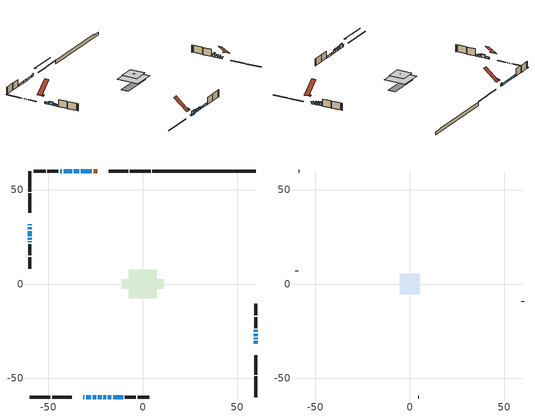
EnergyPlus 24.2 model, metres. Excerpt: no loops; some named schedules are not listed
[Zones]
conditioned space
 floor outside (Floor1 construction): -0.55,-0.55 -0.55,0.55 0.55,0.55 0.55,-0.55 z0.74
 floor adiabatic (AdiabaticFloorConstruction): -7.53,-7.53 -7.53,7.53 7.53,7.53 7.53,-7.53 z3.18
 floor foundation (Slab1 construction): -11.19,-2.52 -11.19,2.52 11.19,2.52 11.19,-2.52 z-1.7
 wall outside (RimJoist1 construction): 4.17,59.94 -6.78,59.94 / -59.94,-59.94 -48.98,-59.94 / -59.94,59.94 -59.94,48.98 / 59.94,-59.94 59.94,-48.98 z0.74:1.04
 wall outside (RimJoist2 construction): -7.71,59.94 -17.99,59.94 / -48.05,-59.94 -37.77,-59.94 / -59.94,48.05 -59.94,37.77 / 59.94,-48.05 59.94,-37.77 z0.74:1.04
 wall outside (AdiabaticWallConstruction 1): -24.17,59.94 -26.02,59.94 z0.74:2.77
 wall outside (AdiabaticWallConstruction): -31.59,-59.94 -30.98,-59.94 z0.74:1.2; -30.05,-59.94 -27.51,-59.94 z0.74:3.18; -26.58,-59.94 -24.75,-59.94 z0.74:2.57; -59.94,31.59 -59.94,31.13 / -59.94,30.2 -59.94,28.93 / 59.94,-31.59 59.94,-30.11 / -26.94,59.94 -32.86,59.94 / -18.46,-59.94 -16.68,-59.94 / -59.94,22.64 -59.94,22.03 / -33.79,59.94 -36.53,59.94 / -37.46,59.94 -42.02,59.94 / -42.94,59.94 -43.77,59.94 / -15.75,-59.94 -10.47,-59.94 z0.74:1.96; -59.94,28 -59.94,25.41 z0.74:2.72; -23.82,-59.94 -21.79,-59.94 / -20.86,-59.94 -19.39,-59.94 z0.74:2.52; -59.94,24.48 -59.94,23.57 z0.74:2.11; 59.94,-29.19 59.94,-28.58 z0.74:1.91; 59.94,-27.65 59.94,-26.33 z0.74:2.06; 59.94,-25.4 59.94,-24.38 z0.74:2.8
 wall outside (Wall1 construction): -44.7,59.94 -50.56,59.94 / -9.54,-59.94 -3.68,-59.94 / -59.94,21.1 -59.94,15.24 / 59.94,-23.46 59.94,-17.59 z0.74:5.62
 wall outside (Wall2 construction): -51.49,59.94 -57.73,59.94 / -2.75,-59.94 3.49,-59.94 / -59.94,14.31 -59.94,8.07 / 59.94,-16.67 59.94,-10.43 z0.74:5.62
 wall foundation (FoundationWall1 construction): 5.1,59.94,-1.7 5.1,59.94,0.74 54.45,59.94,0.74 54.45,59.94,0.21 59.94,59.94,0.21 59.94,59.94,-1.7
 window (WindowConstruction 17): -31.59,-59.94 -30.98,-59.94 z0.74:1.2
 window (WindowConstruction 7): -30.05,-59.94 -27.51,-59.94 z0.74:3.18
 window (WindowConstruction 8): -26.58,-59.94 -24.75,-59.94 z0.74:2.57
 window (WindowConstruction 9): -59.94,31.59 -59.94,31.13 z0.74:1.96
 window (WindowConstruction 10): -59.94,30.2 -59.94,28.93 z0.74:1.96
 window (WindowConstruction 11): -59.94,28 -59.94,25.41 z0.74:2.72
 window (WindowConstruction 12): 59.94,-31.59 59.94,-30.12 z0.74:1.96
 window (WindowConstruction 13): -26.94,59.94 -32.86,59.94 z0.74:1.96
 window (WindowConstruction 14): -23.82,-59.94 -21.79,-59.94 z0.74:2.52
 window (WindowConstruction 15): -20.86,-59.94 -19.39,-59.94 z0.74:2.52
 window (WindowConstruction 16): -59.94,24.48 -59.94,23.57 z0.74:2.11
 window (WindowConstruction 18): -18.46,-59.94 -16.68,-59.94 z0.74:1.96
 window (WindowConstruction 19): -59.94,22.64 -59.94,22.03 z0.74:1.96
 window (WindowConstruction): 59.94,-29.19 59.94,-28.58 z0.74:1.91
 window (WindowConstruction 1): 59.94,-27.65 59.94,-26.33 z0.74:2.06
 window (WindowConstruction 2): 59.94,-25.4 59.94,-24.38 z0.74:2.8
 window (WindowConstruction 3): -33.79,59.94 -36.53,59.94 z0.74:1.96
 window (WindowConstruction 4): -37.46,59.94 -42.02,59.94 z0.74:1.96
 window (WindowConstruction 5): -42.94,59.94 -43.77,59.94 z0.74:1.96
 window (WindowConstruction 6): -15.75,-59.94 -10.47,-59.94 z0.74:1.96
 door (Door): -24.18,59.94 -26.02,59.94 z0.74:2.77
 ceiling adiabatic (AdiabaticFloorConstruction): 7.53,-7.53 7.53,7.53 -7.53,7.53 -7.53,-7.53 z3.18
 roof outside (Roof3 construction): -0.4,0.4 -0.4,-0.4 0.4,-0.4 0.4,0.4 z5.62
attic - vented
 floor to conditioned space (Floor2 construction Reversed): -5.34,-5.34 -5.34,5.34 5.34,5.34 5.34,-5.34 z5.62
 floor to conditioned space (Floor3 construction Reversed): -0.68,-0.68 -0.68,0.68 0.68,0.68 0.68,-0.68 z5.62
 wall outside (Wall3 construction): -58.66,59.94 -59.01,59.94 / 4.42,-59.94 4.77,-59.94 / -59.94,7.14 -59.94,6.79 / 59.94,-9.5 59.94,-9.15 z0.74:5.62
 roof outside (Roof1 construction): -21.97,59.94,5.62 -21.97,50.58,13.42 -18.92,50.58,13.42 -18.92,59.94,5.62; -33.8,-59.94,5.62 -33.8,-50.58,13.42 -36.84,-50.58,13.42 -36.84,-59.94,5.62; -59.94,33.8,5.62 -50.58,33.8,13.42 -50.58,36.84,13.42 -59.94,36.84,5.62; 59.94,-33.8,5.62 50.58,-33.8,13.42 50.58,-36.84,13.42 59.94,-36.84,5.62
 roof outside (Roof2 construction): -23.25,59.94,5.62 -23.25,58.61,6.06 -22.9,58.61,6.06 -22.9,59.94,5.62; -32.52,-59.94,5.62 -32.52,-58.61,6.06 -32.87,-58.61,6.06 -32.87,-59.94,5.62; -59.94,32.52,5.62 -58.61,32.52,6.06 -58.61,32.87,6.06 -59.94,32.87,5.62; 59.94,-32.52,5.62 58.61,-32.52,6.06 58.61,-32.87,6.06 59.94,-32.87,5.62
shading: -30.32,-59.94 -32.25,-59.94 -32.25,-62.02 -30.32,-62.02 z1.86; -27.21,-59.94 -30.35,-59.94 -30.35,-60.24 -27.21,-60.24 z3.48; -24.45,-59.94 -26.88,-59.94 -26.88,-60.24 -24.45,-60.24 z2.87; -59.94,25.26 -59.94,28.15 -60.47,28.15 -60.47,25.26 z2.87; 59.94,-29.97 59.94,-31.74 60.47,-31.74 60.47,-29.97 z2.11; -21.64,-59.94 -23.97,-59.94 -23.97,-60.47 -21.64,-60.47 z2.67; -19.24,-59.94 -21.01,-59.94 -21.01,-60.47 -19.24,-60.47 z2.67; -59.94,23.42 -59.94,24.63 -60.47,24.63 -60.47,23.42 z2.26; 59.94,-27.74 59.94,-30.03 60.24,-30.03 60.24,-27.74 z2.75; 59.94,-25.49 59.94,-28.49 60.24,-28.49 60.24,-25.49 z2.9; 59.94,-23.54 59.94,-26.24 60.24,-26.24 60.24,-23.54 z3.64
[Building]
Building 1: Terrain=Suburbs
[Site:Location]
Vancouver Intl AP_BC: Latitude {deg}=49.19; Longitude {deg}=-123.18; Time Zone {hr}=-8; Elevation {m}=4; Keep Site Location Information=Yes
[Site:GroundTemperature:Shallow]
8.06451, 6.96315, 6.87495, 7.3976, 9.49575, 11.5841, 13.3946, 14.5416, 14.639, 13.7062, 11.9418, 9.91751
[Site:WaterMainsTemperature]
Calculation Method=Schedule; Temperature Schedule=mains temperature schedule
[Material] Roughness=Rough; Thermal Absorptance=0.9
Name | Thickness {m} | Conductivity {W/m-K} | Density {kg/m3} | Specific Heat {J/kg-K} | Solar Absorptance | Visible Absorptance
asphalt or fiberglass shingles | 0.00635 | 0.162714 | 1121.4 | 1465.45 | 0.4 | 0.4
ceiling loosefill ins | 0.254 | 0.0480833 | 16.02 | 1046.75 | 0.7 | 0.7
ceiling stud and cavity | 0.1397 | 0.106208 | 65.682 | 1177.47 | 0.7 | 0.7
ceiling stud and cavity 1 | 0.1397 | 0.734582 | 65.682 | 1177.47 | 0.7 | 0.7
concrete 4.0 in. | 0.1016 | 1.803125 | 2242.8 | 837.4 | 0.7 | 0.7
concrete 8.0 in. | 0.2032 | 1.803125 | 2242.8 | 837.4 | 0.7 | 0.7
door material | 0.04445 | 0.0451087 | 512.64 | 1214.23 | 0.7 | 0.7
exterior vertical ins | 0.0460229 | 0.029427 | 32.04 | 1214.23 | 0.7 | 0.7
floor covering | 0.0127 | 0.0433444 | 54.468 | 1339.84 | 0.6 | 0.6
floor rigid ins; roof rigid ins; wall rigid ins | 0.051816 | 0.029427 | 32.04 | 1214.23 | 0.7 | 0.7
floor rigid ins 1; wall rigid ins 1 | 0.512978 | 0.029427 | 32.04 | 1214.23 | 0.7 | 0.7
floor stud and cavity | 0.1397 | 0.0892238 | 92.3553 | 1139.71 | 0.7 | 0.7
floor stud and cavity 1 | 0.1397 | 1.75129 | 37.0049 | 1207.88 | 0.7 | 0.7
furniture material conditioned space 1 | 0.1524 | 0.115458 | 640.8 | 1214.23 | 0.6 | 0.6
gypsum board | 0.0127 | 0.160291 | 801 | 837.4 | 0.6 | 0.6
gypsum board 1 | 0.0127 | 0.160291 | 801 | 837.4 | 0.7 | 0.7
osb sheathing 0.5 in. | 0.0127 | 0.115458 | 512.64 | 1214.23 | 0.7 | 0.7
osb sheathing 0.75 in. | 0.01905 | 0.115458 | 512.64 | 1214.23 | 0.7 | 0.7
osb sheathing 2.0 in. | 0.0508 | 0.115458 | 512.64 | 1214.23 | 0.7 | 0.7
rim joist stud and cavity | 0.0508 | 0.0451784 | 125.044 | 1163.47 | 0.6 | 0.6
rim joist stud and cavity 1 | 0.0508 | 0.0290657 | 125.044 | 1163.47 | 0.6 | 0.6
roof stud and cavity | 0.2032 | 0.412235 | 78.34581 | 1123.46 | 0.7 | 0.7
wall stud and cavity | 0.1397 | 0.208241 | 139.0536 | 1170.24 | 0.7 | 0.7
wall stud and cavity 1 | 0.1397 | 0.212707 | 139.0536 | 1170.24 | 0.7 | 0.7
wall stud and cavity 2 | 0.0889 | 6.9971 | 50.32683 | 1063.81 | 0.6 | 0.6
wall stud and cavity 3 | 0.0889 | 0.380278 | 52.3479 | 1209.89 | 0.7 | 0.7
wall stud and cavity 4 | 0.0889 | 0.391764 | 83.0341 | 1211.67 | 0.7 | 0.7
wood siding | 0.0254 | 0.102417 | 544.68 | 1172.36 | 0.4 | 0.4
wood siding 1 | 0.00254 | 0.102417 | 544.68 | 1172.36 | 0.4 | 0.4
wood siding 2; wood siding 3; wood siding 4 | 0.0254 | 0.102417 | 544.68 | 1172.36 | 0.7 | 0.7
[WindowMaterial:SimpleGlazingSystem]
Name | U-Factor {W/m2-K} | Solar Heat Gain Coefficient
WindowMaterial | 3.308 | 0.62
WindowMaterial 1 | 3.30005 | 0.67
WindowMaterial 10 | 3.30346 | 0.66
WindowMaterial 11 | 3.30232 | 0.55
WindowMaterial 12 | 3.298918 | 0.68
WindowMaterial 2 | 3.30119 | 0.68
WindowMaterial 3 | 3.296079 | 0.7
WindowMaterial 4 | 3.29381 | 0.71
WindowMaterial 5 | 3.30573 | 0.6
WindowMaterial 6 | 3.29267 | 0.71
WindowMaterial 7 | 3.30687 | 0.61
WindowMaterial 8 | 3.304596 | 0.66
WindowMaterial 9 | 3.29835 | 0.69
[Construction]
AdiabaticFloorConstruction: floor stud and cavity 1, floor rigid ins 1, osb sheathing 0.75 in., floor covering
AdiabaticWallConstruction: wood siding 3, wall rigid ins 1, wall stud and cavity 3, gypsum board
AdiabaticWallConstruction 1: wood siding 4, wall rigid ins 1, wall stud and cavity 3, gypsum board
Door: door material
Floor1 construction: floor stud and cavity, floor rigid ins, osb sheathing 0.75 in., floor covering
Floor2 construction Reversed: gypsum board, ceiling stud and cavity, ceiling loosefill ins
Floor3 construction Reversed: gypsum board, ceiling stud and cavity 1, ceiling loosefill ins
FoundationWall1 construction: concrete 8.0 in., gypsum board 1
furniture construction conditioned space 1: furniture material conditioned space 1
PartitionWallConstruction: gypsum board, wall stud and cavity 4, gypsum board
RimJoist1 construction: wood siding 2, osb sheathing 2.0 in., rim joist stud and cavity
RimJoist2 construction: wood siding 2, osb sheathing 2.0 in., rim joist stud and cavity 1
Roof1 construction; Roof2 construction: asphalt or fiberglass shingles
Roof3 construction: asphalt or fiberglass shingles, roof rigid ins, osb sheathing 0.75 in., roof stud and cavity, gypsum board
Slab1 construction: concrete 4.0 in.
Wall1 construction: wood siding, wall rigid ins, osb sheathing 0.5 in., wall stud and cavity, gypsum board
Wall2 construction: wood siding, wall rigid ins, osb sheathing 0.5 in., wall stud and cavity 1, gypsum board
Wall3 construction: wood siding 1, wall stud and cavity 2
WindowConstruction; WindowConstruction 19: WindowMaterial
WindowConstruction 1; WindowConstruction 12: WindowMaterial 1
WindowConstruction 10: WindowMaterial 8
WindowConstruction 11; WindowConstruction 4: WindowMaterial 4
WindowConstruction 13; WindowConstruction 15: WindowMaterial 9
WindowConstruction 14; WindowConstruction 3; WindowConstruction 8: WindowMaterial 3
WindowConstruction 16: WindowMaterial 10
WindowConstruction 17: WindowMaterial 11
WindowConstruction 18: WindowMaterial 12
WindowConstruction 2: WindowMaterial 2
WindowConstruction 5: WindowMaterial 5
WindowConstruction 6; WindowConstruction 7: WindowMaterial 6
WindowConstruction 9: WindowMaterial 7
[Zone] Multiplier=1; Part of Total Floor Area=Yes
Name | Volume {m3}
attic - vented | 104.838
conditioned space | 923.6
[Space]
Name | Zone | Volume {m3}
attic - vented 1 | attic - vented | 104.838
conditioned space 1 | conditioned space | 923.6
[ZoneInfiltration:EffectiveLeakageArea]
infil attic - vented 1: Zone or Space=attic - vented 1; Schedule=Always On Discrete; Effective Air Leakage Area {cm2}=4797.52; Stack Coefficient=0.000881612; Wind Coefficient=2.00613e-05
[ZoneMixing]
whole house fan mix: Zone or Space=attic - vented; Schedule=Always On Continuous; Design Flow Rate Calculation Method=Flow/Zone; Design Flow Rate {m3/s}=0; Source Zone or Space=conditioned space
[SurfaceProperty:ExposedFoundationPerimeter]
Slab1: Exposed Perimeter Calculation Method=TotalExposedPerimeter; Total Exposed Perimeter {m}=54.834
[InternalMass] Zone or ZoneList=conditioned space; Space or SpaceList=conditioned space 1
Name | Construction | Surface Area {m2}
furniture mass conditioned space 1 | furniture construction conditioned space 1 | 136.436
partition wall mass | PartitionWallConstruction | 341.09
[Lights]
interior lighting: Zone or ZoneList or Space or SpaceList=conditioned space 1; Schedule=interior lighting schedule; Design Level Calculation Method=LightingLevel; Lighting Level {W}=343.2; Return Air Fraction=0; Fraction Radiant=0.6; Fraction Visible=0.2; Fraction Replaceable=1
[People]
occupants: Zone or ZoneList or Space or SpaceList=conditioned space 1; Number of People Schedule=occupants schedule; Number of People Calculation Method=People; Number of People=3; Fraction Radiant=0.314171; Sensible Heat Fraction=0.56303; Activity Level Schedule=occupants activity schedule; Carbon Dioxide Generation Rate {m3/s-W}=0; Enable ASHRAE 55 Comfort Warnings=No; Mean Radiant Temperature Calculation Type=EnclosureAveraged
[ElectricEquipment] Zone or ZoneList or Space or SpaceList=conditioned space 1; Design Level Calculation Method=EquipmentLevel
Name | Schedule | Design Level {W} | Fraction Latent | Fraction Radiant | Fraction Lost
clothes dryer | clothes dryer schedule | 140.772 | 0.015 | 0.081 | 0.85
clothes washer | clothes washer schedule | 32.1985 | 0.03 | 0.162 | 0.7
cooking range | cooking range schedule | 215.147 | 0.08 | 0.432 | 0.2
dishwasher | dishwasher schedule | 66.8632 | 0.3 | 0.18 | 0.4
fridge | fridge schedule | 72.9452 | 0 | 0.6 | 0
mech vent bath fan 0 | mech vent bath fan 0 schedule | 50.2 | 0 | 0 | 1
mech vent bath fan 1 | mech vent bath fan 1 schedule | 50.2 | 0 | 0 | 1
mech vent house fan | mech vent house fan schedule | 0 | 0 | 0 | 1
mech vent house fan cfis | mech vent house fan cfis schedule | 0 | 0 | 0 | 0
misc plug loads | misc plug loads schedule | 494.7 | 0.045 | 0.513 | 0.1
whole house fan | Always On Discrete | 0 | 0 | 0 | 1
[OtherEquipment] Zone or ZoneList or Space or SpaceList=conditioned space 1; Design Level Calculation Method=EquipmentLevel
Name | Fuel Type | Schedule | Design Level {W} | Fraction Latent | Fraction Radiant | Fraction Lost
clothes dryer 1 | Electricity | clothes dryer schedule | 0 | 0.015 | 0.081 | 0.85
cooking range 1 | Electricity | cooking range schedule | 0 | 0.08 | 0.432 | 0.2
general water use latent | None | general water use schedule | 62.594 | 1 | 0 | 0
general water use sensible | None | general water use schedule | -61.6891 | 0 | 0.6 | 0
mech vent house fan latent load | None | Always On Discrete | 0 | 1 | 0 | 0
mech vent house fan sensible load | None | Always On Discrete | 0 | 0 | 0 | 0
water heater energy adjustment1 | NaturalGas | Always On Discrete | 0.01 | 0 | 0 | 1
[ZoneInfiltration:DesignFlowRate] Zone or ZoneList or Space or SpaceList=conditioned space 1; Schedule=Always On Discrete; Design Flow Rate Calculation Method=Flow/Zone; Design Flow Rate {m3/s}=0
infil flow; natural vent flow; whole house fan flow
[Foundation:Kiva]
Foundation Kiva 1: Initial Indoor Air Temperature {C}=18; Wall Height Above Grade {m}=0.739993; Wall Depth Below Slab {m}=0.2032; Custom Block Material Name 1=exterior vertical ins; Custom Block Depth 1 {m}=2.43998; Custom Block X Position 1 {m}=0.2159; Custom Block Z Position 1 {m}=0
[Foundation:Kiva:Settings]
Soil Conductivity {W/m-K}=0.849921; Soil Density {kg/m3}=1842.3; Soil Specific Heat {J/kg-K}=418.7; Ground Solar Absorptivity=0.9; Ground Thermal Absorptivity=0.9; Ground Surface Roughness {m}=0.03; Far-Field Width {m}=40; Deep-Ground Boundary Condition=ZeroFlux; Deep-Ground Depth {m}=40; Minimum Cell Dimension {m}=0.2; Maximum Cell Growth Coefficient=3; Simulation Timestep=Timestep
[Exterior:Lights]
exterior lighting: Schedule=exterior lighting schedule; Design Level {W}=75.6
[Schedule:Constant]
Name | Hourly Value
Always On Continuous; mech vent house fan schedule; mech vent house fan cfis schedule; Always On Discrete | 1
occupants activity schedule | 117.228
fridge schedule | 0
[Schedule:Week:Daily]
interior lighting schedule Week Rule - Jan1-Jan27: interior lighting schedule day, interior lighting schedule day, interior lighting schedule day, interior lighting schedule day, interior lighting schedule day, interior lighting schedule day, interior lighting schedule day, interior lighting schedule default day, interior lighting schedule default day, interior lighting schedule default day, interior lighting schedule default day, interior lighting schedule default day
interior lighting schedule Week Rule - Jan28-Feb3: interior lighting schedule day, interior lighting schedule day, interior lighting schedule day, interior lighting schedule day, interior lighting schedule day 1, interior lighting schedule day 1, interior lighting schedule day 1, interior lighting schedule default day, interior lighting schedule default day, interior lighting schedule default day, interior lighting schedule default day, interior lighting schedule default day
interior lighting schedule Week Rule - Feb4-Feb24: interior lighting schedule day 1, interior lighting schedule day 1, interior lighting schedule day 1, interior lighting schedule day 1, interior lighting schedule day 1, interior lighting schedule day 1, interior lighting schedule day 1, interior lighting schedule default day, interior lighting schedule default day, interior lighting schedule default day, interior lighting schedule default day, interior lighting schedule default day
interior lighting schedule Week Rule - Feb25-Mar3: interior lighting schedule day 1, interior lighting schedule day 1, interior lighting schedule day 1, interior lighting schedule day 1, interior lighting schedule day 2, interior lighting schedule day 2, interior lighting schedule day 2, interior lighting schedule default day, interior lighting schedule default day, interior lighting schedule default day, interior lighting schedule default day, interior lighting schedule default day
interior lighting schedule Week Rule - Mar4-Mar31: interior lighting schedule day 2, interior lighting schedule day 2, interior lighting schedule day 2, interior lighting schedule day 2, interior lighting schedule day 2, interior lighting schedule day 2, interior lighting schedule day 2, interior lighting schedule default day, interior lighting schedule default day, interior lighting schedule default day, interior lighting schedule default day, interior lighting schedule default day
interior lighting schedule Week Rule - Apr1-Apr28: interior lighting schedule day 3, interior lighting schedule day 3, interior lighting schedule day 3, interior lighting schedule day 3, interior lighting schedule day 3, interior lighting schedule day 3, interior lighting schedule day 3, interior lighting schedule default day, interior lighting schedule default day, interior lighting schedule default day, interior lighting schedule default day, interior lighting schedule default day
interior lighting schedule Week Rule - Apr29-May5: interior lighting schedule day 3, interior lighting schedule day 3, interior lighting schedule day 4, interior lighting schedule day 4, interior lighting schedule day 4, interior lighting schedule day 4, interior lighting schedule day 4, interior lighting schedule default day, interior lighting schedule default day, interior lighting schedule default day, interior lighting schedule default day, interior lighting schedule default day
interior lighting schedule Week Rule - May6-May26: interior lighting schedule day 4, interior lighting schedule day 4, interior lighting schedule day 4, interior lighting schedule day 4, interior lighting schedule day 4, interior lighting schedule day 4, interior lighting schedule day 4, interior lighting schedule default day, interior lighting schedule default day, interior lighting schedule default day, interior lighting schedule default day, interior lighting schedule default day
interior lighting schedule Week Rule - May27-Jun2: interior lighting schedule day 4, interior lighting schedule day 4, interior lighting schedule day 4, interior lighting schedule day 4, interior lighting schedule day 4, interior lighting schedule day 5, interior lighting schedule day 5, interior lighting schedule default day, interior lighting schedule default day, interior lighting schedule default day, interior lighting schedule default day, interior lighting schedule default day
interior lighting schedule Week Rule - Jun3-Jun30: interior lighting schedule day 5, interior lighting schedule day 5, interior lighting schedule day 5, interior lighting schedule day 5, interior lighting schedule day 5, interior lighting schedule day 5, interior lighting schedule day 5, interior lighting schedule default day, interior lighting schedule default day, interior lighting schedule default day, interior lighting schedule default day, interior lighting schedule default day
interior lighting schedule Week Rule - Jul1-Jul28: interior lighting schedule day 6, interior lighting schedule day 6, interior lighting schedule day 6, interior lighting schedule day 6, interior lighting schedule day 6, interior lighting schedule day 6, interior lighting schedule day 6, interior lighting schedule default day, interior lighting schedule default day, interior lighting schedule default day, interior lighting schedule default day, interior lighting schedule default day
interior lighting schedule Week Rule - Jul29-Aug4: interior lighting schedule day 6, interior lighting schedule day 6, interior lighting schedule day 6, interior lighting schedule day 7, interior lighting schedule day 7, interior lighting schedule day 7, interior lighting schedule day 7, interior lighting schedule default day, interior lighting schedule default day, interior lighting schedule default day, interior lighting schedule default day, interior lighting schedule default day
interior lighting schedule Week Rule - Aug5-Aug25: interior lighting schedule day 7, interior lighting schedule day 7, interior lighting schedule day 7, interior lighting schedule day 7, interior lighting schedule day 7, interior lighting schedule day 7, interior lighting schedule day 7, interior lighting schedule default day, interior lighting schedule default day, interior lighting schedule default day, interior lighting schedule default day, interior lighting schedule default day
interior lighting schedule Week Rule - Aug26-Sep1: interior lighting schedule day 7, interior lighting schedule day 7, interior lighting schedule day 7, interior lighting schedule day 7, interior lighting schedule day 7, interior lighting schedule day 7, interior lighting schedule day 8, interior lighting schedule default day, interior lighting schedule default day, interior lighting schedule default day, interior lighting schedule default day, interior lighting schedule default day
interior lighting schedule Week Rule - Sep2-Sep29: interior lighting schedule day 8, interior lighting schedule day 8, interior lighting schedule day 8, interior lighting schedule day 8, interior lighting schedule day 8, interior lighting schedule day 8, interior lighting schedule day 8, interior lighting schedule default day, interior lighting schedule default day, interior lighting schedule default day, interior lighting schedule default day, interior lighting schedule default day
interior lighting schedule Week Rule - Sep30-Oct6: interior lighting schedule day 8, interior lighting schedule day 9, interior lighting schedule day 9, interior lighting schedule day 9, interior lighting schedule day 9, interior lighting schedule day 9, interior lighting schedule day 9, interior lighting schedule default day, interior lighting schedule default day, interior lighting schedule default day, interior lighting schedule default day, interior lighting schedule default day
interior lighting schedule Week Rule - Oct7-Oct27: interior lighting schedule day 9, interior lighting schedule day 9, interior lighting schedule day 9, interior lighting schedule day 9, interior lighting schedule day 9, interior lighting schedule day 9, interior lighting schedule day 9, interior lighting schedule default day, interior lighting schedule default day, interior lighting schedule default day, interior lighting schedule default day, interior lighting schedule default day
interior lighting schedule Week Rule - Oct28-Nov3: interior lighting schedule day 9, interior lighting schedule day 9, interior lighting schedule day 9, interior lighting schedule day 9, interior lighting schedule day 10, interior lighting schedule day 10, interior lighting schedule day 10, interior lighting schedule default day, interior lighting schedule default day, interior lighting schedule default day, interior lighting schedule default day, interior lighting schedule default day
interior lighting schedule Week Rule - Nov4-Nov24: interior lighting schedule day 10, interior lighting schedule day 10, interior lighting schedule day 10, interior lighting schedule day 10, interior lighting schedule day 10, interior lighting schedule day 10, interior lighting schedule day 10, interior lighting schedule default day, interior lighting schedule default day, interior lighting schedule default day, interior lighting schedule default day, interior lighting schedule default day
interior lighting schedule Week Rule - Nov25-Dec1: interior lighting schedule day 10, interior lighting schedule day 10, interior lighting schedule day 10, interior lighting schedule day 10, interior lighting schedule day 10, interior lighting schedule day 10, interior lighting schedule day 11, interior lighting schedule default day, interior lighting schedule default day, interior lighting schedule default day, interior lighting schedule default day, interior lighting schedule default day
interior lighting schedule Week Rule - Dec2-Dec31: interior lighting schedule day 11, interior lighting schedule day 11, interior lighting schedule day 11, interior lighting schedule day 11, interior lighting schedule day 11, interior lighting schedule day 11, interior lighting schedule day 11, interior lighting schedule default day, interior lighting schedule default day, interior lighting schedule default day, interior lighting schedule default day, interior lighting schedule default day
occupants schedule Week Rule - Jan1-Dec31: occupants schedule day, occupants schedule day, occupants schedule day, occupants schedule day, occupants schedule day, occupants schedule day, occupants schedule day, occupants schedule default day, occupants schedule default day, occupants schedule default day, occupants schedule default day, occupants schedule default day
clothes dryer schedule Week Rule - Jan1-Dec31: clothes dryer schedule day, clothes dryer schedule day, clothes dryer schedule day, clothes dryer schedule day, clothes dryer schedule day, clothes dryer schedule day, clothes dryer schedule day, clothes dryer schedule default day, clothes dryer schedule default day, clothes dryer schedule default day, clothes dryer schedule default day, clothes dryer schedule default day
clothes washer schedule Week Rule - Jan1-Dec31: clothes washer schedule day, clothes washer schedule day, clothes washer schedule day, clothes washer schedule day, clothes washer schedule day, clothes washer schedule day, clothes washer schedule day, clothes washer schedule default day, clothes washer schedule default day, clothes washer schedule default day, clothes washer schedule default day, clothes washer schedule default day
cooking range schedule Week Rule - Jan1-Dec31: cooking range schedule day, cooking range schedule day, cooking range schedule day, cooking range schedule day, cooking range schedule day, cooking range schedule day, cooking range schedule day, cooking range schedule default day, cooking range schedule default day, cooking range schedule default day, cooking range schedule default day, cooking range schedule default day
dishwasher schedule Week Rule - Jan1-Dec31: dishwasher schedule day, dishwasher schedule day, dishwasher schedule day, dishwasher schedule day, dishwasher schedule day, dishwasher schedule day, dishwasher schedule day, dishwasher schedule default day, dishwasher schedule default day, dishwasher schedule default day, dishwasher schedule default day, dishwasher schedule default day
mech vent bath fan 0 schedule Week Rule - Jan1-Dec31: mech vent bath fan 0 schedule day, mech vent bath fan 0 schedule day, mech vent bath fan 0 schedule day, mech vent bath fan 0 schedule day, mech vent bath fan 0 schedule day, mech vent bath fan 0 schedule day, mech vent bath fan 0 schedule day, mech vent bath fan 0 schedule default day, mech vent bath fan 0 schedule default day, mech vent bath fan 0 schedule default day, mech vent bath fan 0 schedule default day, mech vent bath fan 0 schedule default day
mech vent bath fan 1 schedule Week Rule - Jan1-Dec31: mech vent bath fan 1 schedule day, mech vent bath fan 1 schedule day, mech vent bath fan 1 schedule day, mech vent bath fan 1 schedule day, mech vent bath fan 1 schedule day, mech vent bath fan 1 schedule day, mech vent bath fan 1 schedule day, mech vent bath fan 1 schedule default day, mech vent bath fan 1 schedule default day, mech vent bath fan 1 schedule default day, mech vent bath fan 1 schedule default day, mech vent bath fan 1 schedule default day
misc plug loads schedule Week Rule - Jan1-Dec31: misc plug loads schedule day, misc plug loads schedule day, misc plug loads schedule day, misc plug loads schedule day, misc plug loads schedule day, misc plug loads schedule day, misc plug loads schedule day, misc plug loads schedule default day, misc plug loads schedule default day, misc plug loads schedule default day, misc plug loads schedule default day, misc plug loads schedule default day
general water use schedule Week Rule - Jan1-Dec31: general water use schedule day, general water use schedule day, general water use schedule day, general water use schedule day, general water use schedule day, general water use schedule day, general water use schedule day, general water use schedule default day, general water use schedule default day, general water use schedule default day, general water use schedule default day, general water use schedule default day
exterior lighting schedule Week Rule - Jan1-Jan27: exterior lighting schedule day, exterior lighting schedule day, exterior lighting schedule day, exterior lighting schedule day, exterior lighting schedule day, exterior lighting schedule day, exterior lighting schedule day, exterior lighting schedule default day, exterior lighting schedule default day, exterior lighting schedule default day, exterior lighting schedule default day, exterior lighting schedule default day
exterior lighting schedule Week Rule - Jan28-Feb3: exterior lighting schedule day, exterior lighting schedule day, exterior lighting schedule day, exterior lighting schedule day, exterior lighting schedule day 1, exterior lighting schedule day 1, exterior lighting schedule day 1, exterior lighting schedule default day, exterior lighting schedule default day, exterior lighting schedule default day, exterior lighting schedule default day, exterior lighting schedule default day
exterior lighting schedule Week Rule - Feb4-Feb24: exterior lighting schedule day 1, exterior lighting schedule day 1, exterior lighting schedule day 1, exterior lighting schedule day 1, exterior lighting schedule day 1, exterior lighting schedule day 1, exterior lighting schedule day 1, exterior lighting schedule default day, exterior lighting schedule default day, exterior lighting schedule default day, exterior lighting schedule default day, exterior lighting schedule default day
exterior lighting schedule Week Rule - Feb25-Mar3: exterior lighting schedule day 1, exterior lighting schedule day 1, exterior lighting schedule day 1, exterior lighting schedule day 1, exterior lighting schedule day 2, exterior lighting schedule day 2, exterior lighting schedule day 2, exterior lighting schedule default day, exterior lighting schedule default day, exterior lighting schedule default day, exterior lighting schedule default day, exterior lighting schedule default day
exterior lighting schedule Week Rule - Mar4-Mar31: exterior lighting schedule day 2, exterior lighting schedule day 2, exterior lighting schedule day 2, exterior lighting schedule day 2, exterior lighting schedule day 2, exterior lighting schedule day 2, exterior lighting schedule day 2, exterior lighting schedule default day, exterior lighting schedule default day, exterior lighting schedule default day, exterior lighting schedule default day, exterior lighting schedule default day
exterior lighting schedule Week Rule - Apr1-Apr28: exterior lighting schedule day 3, exterior lighting schedule day 3, exterior lighting schedule day 3, exterior lighting schedule day 3, exterior lighting schedule day 3, exterior lighting schedule day 3, exterior lighting schedule day 3, exterior lighting schedule default day, exterior lighting schedule default day, exterior lighting schedule default day, exterior lighting schedule default day, exterior lighting schedule default day
exterior lighting schedule Week Rule - Apr29-May5: exterior lighting schedule day 3, exterior lighting schedule day 3, exterior lighting schedule day 4, exterior lighting schedule day 4, exterior lighting schedule day 4, exterior lighting schedule day 4, exterior lighting schedule day 4, exterior lighting schedule default day, exterior lighting schedule default day, exterior lighting schedule default day, exterior lighting schedule default day, exterior lighting schedule default day
exterior lighting schedule Week Rule - May6-May26: exterior lighting schedule day 4, exterior lighting schedule day 4, exterior lighting schedule day 4, exterior lighting schedule day 4, exterior lighting schedule day 4, exterior lighting schedule day 4, exterior lighting schedule day 4, exterior lighting schedule default day, exterior lighting schedule default day, exterior lighting schedule default day, exterior lighting schedule default day, exterior lighting schedule default day
exterior lighting schedule Week Rule - May27-Jun2: exterior lighting schedule day 4, exterior lighting schedule day 4, exterior lighting schedule day 4, exterior lighting schedule day 4, exterior lighting schedule day 4, exterior lighting schedule day 5, exterior lighting schedule day 5, exterior lighting schedule default day, exterior lighting schedule default day, exterior lighting schedule default day, exterior lighting schedule default day, exterior lighting schedule default day
exterior lighting schedule Week Rule - Jun3-Jun30: exterior lighting schedule day 5, exterior lighting schedule day 5, exterior lighting schedule day 5, exterior lighting schedule day 5, exterior lighting schedule day 5, exterior lighting schedule day 5, exterior lighting schedule day 5, exterior lighting schedule default day, exterior lighting schedule default day, exterior lighting schedule default day, exterior lighting schedule default day, exterior lighting schedule default day
exterior lighting schedule Week Rule - Jul1-Jul28: exterior lighting schedule day 6, exterior lighting schedule day 6, exterior lighting schedule day 6, exterior lighting schedule day 6, exterior lighting schedule day 6, exterior lighting schedule day 6, exterior lighting schedule day 6, exterior lighting schedule default day, exterior lighting schedule default day, exterior lighting schedule default day, exterior lighting schedule default day, exterior lighting schedule default day
[Schedule:Year]
interior lighting schedule: interior lighting schedule Week Rule - Jan1-Jan27, 1, 1, 1, 27, interior lighting schedule Week Rule - Jan28-Feb3, 1, 28, 2, 3, interior lighting schedule Week Rule - Feb4-Feb24, 2, 4, 2, 24, interior lighting schedule Week Rule - Feb25-Mar3, 2, 25, 3, 3, interior lighting schedule Week Rule - Mar4-Mar31, 3, 4, 3, 31, interior lighting schedule Week Rule - Apr1-Apr28, 4, 1, 4, 28, interior lighting schedule Week Rule - Apr29-May5, 4, 29, 5, 5, interior lighting schedule Week Rule - May6-May26, 5, 6, 5, 26, interior lighting schedule Week Rule - May27-Jun2, 5, 27, 6, 2, interior lighting schedule Week Rule - Jun3-Jun30, 6, 3, 6, 30, interior lighting schedule Week Rule - Jul1-Jul28, 7, 1, 7, 28, interior lighting schedule Week Rule - Jul29-Aug4, 7, 29, 8, 4, interior lighting schedule Week Rule - Aug5-Aug25, 8, 5, 8, 25, interior lighting schedule Week Rule - Aug26-Sep1, 8, 26, 9, 1, interior lighting schedule Week Rule - Sep2-Sep29, 9, 2, 9, 29, interior lighting schedule Week Rule - Sep30-Oct6, 9, 30, 10, 6, interior lighting schedule Week Rule - Oct7-Oct27, 10, 7, 10, 27, interior lighting schedule Week Rule - Oct28-Nov3, 10, 28, 11, 3, interior lighting schedule Week Rule - Nov4-Nov24, 11, 4, 11, 24, interior lighting schedule Week Rule - Nov25-Dec1, 11, 25, 12, 1, interior lighting schedule Week Rule - Dec2-Dec31, 12, 2, 12, 31
occupants schedule: occupants schedule Week Rule - Jan1-Dec31, 1, 1, 12, 31
clothes dryer schedule: clothes dryer schedule Week Rule - Jan1-Dec31, 1, 1, 12, 31
clothes washer schedule: clothes washer schedule Week Rule - Jan1-Dec31, 1, 1, 12, 31
cooking range schedule: cooking range schedule Week Rule - Jan1-Dec31, 1, 1, 12, 31
dishwasher schedule: dishwasher schedule Week Rule - Jan1-Dec31, 1, 1, 12, 31
mech vent bath fan 0 schedule: mech vent bath fan 0 schedule Week Rule - Jan1-Dec31, 1, 1, 12, 31
mech vent bath fan 1 schedule: mech vent bath fan 1 schedule Week Rule - Jan1-Dec31, 1, 1, 12, 31
misc plug loads schedule: misc plug loads schedule Week Rule - Jan1-Dec31, 1, 1, 12, 31
general water use schedule: general water use schedule Week Rule - Jan1-Dec31, 1, 1, 12, 31
exterior lighting schedule: exterior lighting schedule Week Rule - Jan1-Jan27, 1, 1, 1, 27, exterior lighting schedule Week Rule - Jan28-Feb3, 1, 28, 2, 3, exterior lighting schedule Week Rule - Feb4-Feb24, 2, 4, 2, 24, exterior lighting schedule Week Rule - Feb25-Mar3, 2, 25, 3, 3, exterior lighting schedule Week Rule - Mar4-Mar31, 3, 4, 3, 31, exterior lighting schedule Week Rule - Apr1-Apr28, 4, 1, 4, 28, exterior lighting schedule Week Rule - Apr29-May5, 4, 29, 5, 5, exterior lighting schedule Week Rule - May6-May26, 5, 6, 5, 26, exterior lighting schedule Week Rule - May27-Jun2, 5, 27, 6, 2, exterior lighting schedule Week Rule - Jun3-Jun30, 6, 3, 6, 30, exterior lighting schedule Week Rule - Jul1-Jul28, 7, 1, 7, 28, exterior lighting schedule Week Rule - Jul29-Aug4, 7, 29, 8, 4, exterior lighting schedule Week Rule - Aug5-Aug25, 8, 5, 8, 25, exterior lighting schedule Week Rule - Aug26-Sep1, 8, 26, 9, 1, exterior lighting schedule Week Rule - Sep2-Sep29, 9, 2, 9, 29, exterior lighting schedule Week Rule - Sep30-Oct6, 9, 30, 10, 6, exterior lighting schedule Week Rule - Oct7-Oct27, 10, 7, 10, 27, exterior lighting schedule Week Rule - Oct28-Nov3, 10, 28, 11, 3, exterior lighting schedule Week Rule - Nov4-Nov24, 11, 4, 11, 24, exterior lighting schedule Week Rule - Nov25-Dec1, 11, 25, 12, 1, exterior lighting schedule Week Rule - Dec2-Dec31, 12, 2, 12, 31
[Schedule:Compact]
mains temperature schedule: Through: 01/01, For: AllDays, Until: 24:00, 11.375, Through: 01/02, For: AllDays, Until: 24:00, 11.3367, Through: 01/03, For: AllDays, Until: 24:00, 11.2994, Through: 01/04, For: AllDays, Until: 24:00, 11.2628, Through: 01/05, For: AllDays, Until: 24:00, 11.2267, Through: 01/06, For: AllDays, Until: 24:00, 11.1917, Through: 01/07, For: AllDays, Until: 24:00, 11.1578, Through: 01/08, For: AllDays, Until: 24:00, 11.1244, Through: 01/09, For: AllDays, Until: 24:00, 11.0917, Through: 01/10, For: AllDays, Until: 24:00, 11.06, Through: 01/11, For: AllDays, Until: 24:00, 11.0289, Through: 01/12, For: AllDays, Until: 24:00, 10.9989, Through: 01/13, For: AllDays, Until: 24:00, 10.97, Through: 01/14, For: AllDays, Until: 24:00, 10.9417, Through: 01/15, For: AllDays, Until: 24:00, 10.9139, Through: 01/16, For: AllDays, Until: 24:00, 10.8878, Through: 01/17, For: AllDays, Until: 24:00, 10.8622, Through: 01/18, For: AllDays, Until: 24:00, 10.8372, Through: 01/19, For: AllDays, Until: 24:00, 10.8133, Through: 01/20, For: AllDays, Until: 24:00, 10.7906, Through: 01/21, For: AllDays, Until: 24:00, 10.7683, Through: 01/22, For: AllDays, Until: 24:00, 10.7478, Through: 01/23, For: AllDays, Until: 24:00, 10.7272, Through: 01/24, For: AllDays, Until: 24:00, 10.7083, Through: 01/25, For: AllDays, Until: 24:00, 10.69, Through: 01/26, For: AllDays, Until: 24:00, 10.6728, Through: 01/27, For: AllDays, Until: 24:00, 10.6567, Through: 01/28, For: AllDays, Until: 24:00, 10.6411, Through: 01/29, For: AllDays, Until: 24:00, 10.6267, Through: 01/30, For: AllDays, Until: 24:00, 10.6133, Through: 01/31, For: AllDays, Until: 24:00, 10.6011, Through: 02/01, For: AllDays, Until: 24:00, 10.59, Through: 02/02, For: AllDays, Until: 24:00, 10.5794, Through: 02/03, For: AllDays, Until: 24:00, 10.57, Through: 02/04, For: AllDays, Until: 24:00, 10.5617, Through: 02/05, For: AllDays, Until: 24:00, 10.5539, Through: 02/06, For: AllDays, Until: 24:00, 10.5478, Through: 02/07, For: AllDays, Until: 24:00, 10.5422, Through: 02/08, For: AllDays, Until: 24:00, 10.5378, Through: 02/09, For: AllDays, Until: 24:00, 10.5339, Through: 02/10, For: AllDays, Until: 24:00, 10.5317, Through: 02/11, For: AllDays, Until: 24:00, 10.53, Through: 02/12, For: AllDays, Until: 24:00, 10.53, Through: 02/13, For: AllDays, Until: 24:00, 10.5306, Through: 02/14, For: AllDays, Until: 24:00, 10.5317, Through: 02/15, For: AllDays, Until: 24:00, 10.5344, Through: 02/16, For: AllDays, Until: 24:00, 10.5378, Through: 02/17, For: AllDays, Until: 24:00, 10.5428, Through: 02/18, For: AllDays, Until: 24:00, 10.5483, Through: 02/19, For: AllDays, Until: 24:00, 10.5544, Through: 02/20, For: AllDays, Until: 24:00, 10.5622, Through: 02/21, For: AllDays, Until: 24:00, 10.5706, Through: 02/22, For: AllDays, Until: 24:00, 10.5806, Through: 02/23, For: AllDays, Until: 24:00, 10.5911, Through: 02/24, For: AllDays, Until: 24:00, 10.6022, Through: 02/25, For: AllDays, Until: 24:00, 10.615, Through: 02/26, For: AllDays, Until: 24:00, 10.6283, Through: 02/27, For: AllDays, Until: 24:00, 10.6428, Through: 02/28, For: AllDays, Until: 24:00, 10.6583, Through: 03/01, For: AllDays, Until: 24:00, 10.6744, Through: 03/02, For: AllDays, Until: 24:00, 10.6917, Through: 03/03, For: AllDays, Until: 24:00, 10.71, Through: 03/04, For: AllDays, Until: 24:00, 10.7294, Through: 03/05, For: AllDays, Until: 24:00, 10.7494, Through: 03/06, For: AllDays, Until: 24:00, 10.7706, Through: 03/07, For: AllDays, Until: 24:00, 10.7928, Through: 03/08, For: AllDays, Until: 24:00, 10.8161, Through: 03/09, For: AllDays, Until: 24:00, 10.84, Through: 03/10, For: AllDays, Until: 24:00, 10.8644, Through: 03/11, For: AllDays, Until: 24:00, 10.8906, Through: 03/12, For: AllDays, Until: 24:00, 10.9167, Through: 03/13, For: AllDays, Until: 24:00, 10.9444, Through: 03/14, For: AllDays, Until: 24:00, 10.9728, Through: 03/15, For: AllDays, Until: 24:00, 11.0022, Through: 03/16, For: AllDays, Until: 24:00, 11.0322, Through: 03/17, For: AllDays, Until: 24:00, 11.0633, Through: 03/18, For: AllDays, Until: 24:00, 11.095, Through: 03/19, For: AllDays, Until: 24:00, 11.1278, Through: 03/20, For: AllDays, Until: 24:00, 11.1611, Through: 03/21, For: AllDays, Until: 24:00, 11.1956, Through: 03/22, For: AllDays, Until: 24:00, 11.2306, Through: 03/23, For: AllDays, Until: 24:00, 11.2667, Through: 03/24, For: AllDays, Until: 24:00, 11.3033, Through: 03/25, For: AllDays, Until: 24:00, 11.3406, Through: 03/26, For: AllDays, Until: 24:00, 11.3789, Through: 03/27, For: AllDays, Until: 24:00, 11.4178, Through: 03/28, For: AllDays, Until: 24:00, 11.4572, Through: 03/29, For: AllDays, Until: 24:00, 11.4978, Through: 03/30, For: AllDays, Until: 24:00, 11.5389, Through: 03/31, For: AllDays, Until: 24:00, 11.5811, Through: 04/01, For: AllDays, Until: 24:00, 11.6233, Through: 04/02, For: AllDays, Until: 24:00, 11.6667, Through: 04/03, For: AllDays, Until: 24:00, 11.7106, Through: 04/04, For: AllDays, Until: 24:00, 11.755, Through: 04/05, For: AllDays, Until: 24:00, 11.8006, Through: 04/06, For: AllDays, Until: 24:00, 11.8461, Through: 04/07, For: AllDays, Until: 24:00, 11.8928, Through: 04/08, For: AllDays, Until: 24:00, 11.9394, Through: 04/09, For: AllDays, Until: 24:00, 11.9872, Through: 04/10, For: AllDays, Until: 24:00, 12.0356, Through: 04/11, For: AllDays, Until: 24:00, 12.0844, Through: 04/12, For: AllDays, Until: 24:00, 12.1333, Through: 04/13, For: AllDays, Until: 24:00, 12.1833, Through: 04/14, For: AllDays, Until: 24:00, 12.2339, Through: 04/15, For: AllDays, Until: 24:00, 12.2844, Through: 04/16, For: AllDays, Until: 24:00, 12.3361, Through: 04/17, For: AllDays, Until: 24:00, 12.3878, Through: 04/18, For: AllDays, Until: 24:00, 12.44, Through: 04/19, For: AllDays, Until: 24:00, 12.4928, Through: 04/20, For: AllDays, Until: 24:00, 12.5456, Through: 04/21, For: AllDays, Until: 24:00, 12.5994, Through: 04/22, For: AllDays, Until: 24:00, 12.6533, Through: 04/23, For: AllDays, Until: 24:00, 12.7072, Through: 04/24, For: AllDays, Until: 24:00, 12.7622, Through: 04/25, For: AllDays, Until: 24:00, 12.8172, Through: 04/26, For: AllDays, Until: 24:00, 12.8722, Through: 04/27, For: AllDays, Until: 24:00, 12.9278, Through: 04/28, For: AllDays, Until: 24:00, 12.9839, Through: 04/29, For: AllDays, Until: 24:00, 13.04, Through: 04/30, For: AllDays, Until: 24:00, 13.0961, Through: 05/01, For: AllDays, Until: 24:00, 13.1533, Through: 05/02, For: AllDays, Until: 24:00, 13.21, Through: 05/03, For: AllDays, Until: 24:00, 13.2672, Through: 05/04, For: AllDays, Until: 24:00, 13.3244, Through: 05/05, For: AllDays, Until: 24:00, 13.3817, Through: 05/06, For: AllDays, Until: 24:00, 13.4394, Through: 05/07, For: AllDays, Until: 24:00, 13.4972, Through: 05/08, For: AllDays, Until: 24:00, 13.555, Through: 05/09, For: AllDays, Until: 24:00, 13.6133, Through: 05/10, For: AllDays, Until: 24:00, 13.6711, Through: 05/11, For: AllDays, Until: 24:00, 13.7294, Through: 05/12, For: AllDays, Until: 24:00, 13.7878, Through: 05/13, For: AllDays, Until: 24:00, 13.8461, Through: 05/14, For: AllDays, Until: 24:00, 13.9044, Through: 05/15, For: AllDays, Until: 24:00, 13.9628, Through: 05/16, For: AllDays, Until: 24:00, 14.0211, Through: 05/17, For: AllDays, Until: 24:00, 14.0789, Through: 05/18, For: AllDays, Until: 24:00, 14.1372, Through: 05/19, For: AllDays, Until: 24:00, 14.1956, Through: 05/20, For: AllDays, Until: 24:00, 14.2533, Through: 05/21, For: AllDays, Until: 24:00, 14.3117, Through: 05/22, For: AllDays, Until: 24:00, 14.3694, Through: 05/23, For: AllDays, Until: 24:00, 14.4272, Through: 05/24, For: AllDays, Until: 24:00, 14.4844, Through: 05/25, For: AllDays, Until: 24:00, 14.5422, Through: 05/26, For: AllDays, Until: 24:00, 14.5994, Through: 05/27, For: AllDays, Until: 24:00, 14.6561, Through: 05/28, For: AllDays, Until: 24:00, 14.7128, Through: 05/29, For: AllDays, Until: 24:00, 14.7694, Through: 05/30, For: AllDays, Until: 24:00, 14.8261, Through: 05/31, For: AllDays, Until: 24:00, 14.8817, Through: 06/01, For: AllDays, Until: 24:00, 14.9378, Through: 06/02, For: AllDays, Until: 24:00, 14.9933, Through: 06/03, For: AllDays, Until: 24:00, 15.0483, Through: 06/04, For: AllDays, Until: 24:00, 15.1028, Through: 06/05, For: AllDays, Until: 24:00, 15.1572, Through: 06/06, For: AllDays, Until: 24:00, 15.2117, Through: 06/07, For: AllDays, Until: 24:00, 15.265, Through: 06/08, For: AllDays, Until: 24:00, 15.3183, Through: 06/09, For: AllDays, Until: 24:00, 15.3711, Through: 06/10, For: AllDays, Until: 24:00, 15.4239, Through: 06/11, For: AllDays, Until: 24:00, 15.4756, Through: 06/12, For: AllDays, Until: 24:00, 15.5272, Through: 06/13, For: AllDays, Until: 24:00, 15.5783, Through: 06/14, For: AllDays, Until: 24:00, 15.6289, Through: 06/15, For: AllDays, Until: 24:00, 15.6789, Through: 06/16, For: AllDays, Until: 24:00, 15.7283, Through: 06/17, For: AllDays, Until: 24:00, 15.7772, Through: 06/18, For: AllDays, Until: 24:00, 15.8261, Through: 06/19, For: AllDays, Until: 24:00, 15.8739, Through: 06/20, For: AllDays, Until: 24:00, 15.9211, Through: 06/21, For: AllDays, Until: 24:00, 15.9678, Through: 06/22, For: AllDays, Until: 24:00, 16.0139, Through: 06/23, For: AllDays, Until: 24:00, 16.0594, Through: 06/24, For: AllDays, Until: 24:00, 16.1044, Through: 06/25, For: AllDays, Until: 24:00, 16.1483, Through: 06/26, For: AllDays, Until: 24:00, 16.1922, Through: 06/27, For: AllDays, Until: 24:00, 16.235, Through: 06/28, For: AllDays, Until: 24:00, 16.2772, Through: 06/29, For: AllDays, Until: 24:00, 16.3183, Through: 06/30, For: AllDays, Until: 24:00, 16.3594, Through: 07/01, For: AllDays, Until: 24:00, 16.3994, Through: 07/02, For: AllDays, Until: 24:00, 16.4389, Through: 07/03, For: AllDays, Until: 24:00, 16.4772, Through: 07/04, For: AllDays, Until: 24:00, 16.515, Through: 07/05, For: AllDays, Until: 24:00, 16.5522, Through: 07/06, For: AllDays, Until: 24:00, 16.5883, Through: 07/07, For: AllDays, Until: 24:00, 16.6239, Through: 07/08, For: AllDays, Until: 24:00, 16.6583, Through: 07/09, For: AllDays, Until: 24:00, 16.6922, Through: 07/10, For: AllDays, Until: 24:00, 16.7256, Through: 07/11, For: AllDays, Until: 24:00, 16.7578, Through: 07/12, For: AllDays, Until: 24:00, 16.7889, Through: 07/13, For: AllDays, Until: 24:00, 16.8194, Through: 07/14, For: AllDays, Until: 24:00, 16.8489, Through: 07/15, For: AllDays, Until: 24:00, 16.8778, Through: 07/16, For: AllDays, Until: 24:00, 16.9056, Through: 07/17, For: AllDays, Until: 24:00, 16.9328, Through: 07/18, For: AllDays, Until: 24:00, 16.9589, Through: 07/19, For: AllDays, Until: 24:00, 16.9839, Through: 07/20, For: AllDays, Until: 24:00, 17.0083, Through: 07/21, For: AllDays, Until: 24:00, 17.0317, Through: 07/22, For: AllDays, Until: 24:00, 17.0544, Through: 07/23, For: AllDays, Until: 24:00, 17.0761, Through: 07/24, For: AllDays, Until: 24:00, 17.0967, Through: 07/25, For: AllDays, Until: 24:00, 17.1161, Through: 07/26, For: AllDays, Until: 24:00, 17.135, Through: 07/27, For: AllDays, Until: 24:00, 17.1528, Through: 07/28, For: AllDays, Until: 24:00, 17.1694, Through: 07/29, For: AllDays, Until: 24:00, 17.1856, Through: 07/30, For: AllDays, Until: 24:00, 17.2, Through: 07/31, For: AllDays, Until: 24:00, 17.2144, Through: 08/01, For: AllDays, Until: 24:00, 17.2272, Through: 08/02, For: AllDays, Until: 24:00, 17.2389, Through: 08/03, For: AllDays, Until: 24:00, 17.25, Through: 08/04, For: AllDays, Until: 24:00, 17.26, Through: 08/05, For: AllDays, Until: 24:00, 17.2689, Through: 08/06, For: AllDays, Until: 24:00, 17.2772, Through: 08/07, For: AllDays, Until: 24:00, 17.2839, Through: 08/08, For: AllDays, Until: 24:00, 17.29, Through: 08/09, For: AllDays, Until: 24:00, 17.295, Through: 08/10, For: AllDays, Until: 24:00, 17.2989, Through: 08/11, For: AllDays, Until: 24:00, 17.3022, Through: 08/12, For: AllDays, Until: 24:00, 17.3039, Through: 08/13, For: AllDays, Until: 24:00, 17.305, Through: 08/14, For: AllDays, Until: 24:00, 17.305, Through: 08/15, For: AllDays, Until: 24:00, 17.3039, Through: 08/16, For: AllDays, Until: 24:00, 17.3022, Through: 08/17, For: AllDays, Until: 24:00, 17.2989, Through: 08/18, For: AllDays, Until: 24:00, 17.295, Through: 08/19, For: AllDays, Until: 24:00, 17.29, Through: 08/20, For: AllDays, Until: 24:00, 17.2839, Through: 08/21, For: AllDays, Until: 24:00, 17.2772, Through: 08/22, For: AllDays, Until: 24:00, 17.2689, Through: 08/23, For: AllDays, Until: 24:00, 17.26, Through: 08/24, For: AllDays, Until: 24:00, 17.25, Through: 08/25, For: AllDays, Until: 24:00, 17.2394, Through: 08/26, For: AllDays, Until: 24:00, 17.2272, Through: 08/27, For: AllDays, Until: 24:00, 17.2144, Through: 08/28, For: AllDays, Until: 24:00, 17.2006, Through: 08/29, For: AllDays, Until: 24:00, 17.1856, Through: 08/30, For: AllDays, Until: 24:00, 17.1694, Through: 08/31, For: AllDays, Until: 24:00, 17.1528, Through: 09/01, For: AllDays, Until: 24:00, 17.135, Through: 09/02, For: AllDays, Until: 24:00, 17.1161, Through: 09/03, For: AllDays, Until: 24:00, 17.0967, Through: 09/04, For: AllDays, Until: 24:00, 17.0761, Through: 09/05, For: AllDays, Until: 24:00, 17.0544, Through: 09/06, For: AllDays, Until: 24:00, 17.0322, Through: 09/07, For: AllDays, Until: 24:00, 17.0089, Through: 09/08, For: AllDays, Until: 24:00, 16.9844, Through: 09/09, For: AllDays, Until: 24:00, 16.9589, Through: 09/10, For: AllDays, Until: 24:00, 16.9328, Through: 09/11, For: AllDays, Until: 24:00, 16.9061, Through: 09/12, For: AllDays, Until: 24:00, 16.8783, Through: 09/13, For: AllDays, Until: 24:00, 16.8494, Through: 09/14, For: AllDays, Until: 24:00, 16.8194, Through: 09/15, For: AllDays, Until: 24:00, 16.7894, Through: 09/16, For: AllDays, Until: 24:00, 16.7578, Through: 09/17, For: AllDays, Until: 24:00, 16.7256, Through: 09/18, For: AllDays, Until: 24:00, 16.6928, Through: 09/19, For: AllDays, Until: 24:00, 16.6589, Through: 09/20, For: AllDays, Until: 24:00, 16.6239, Through: 09/21, For: AllDays, Until: 24:00, 16.5889, Through: 09/22, For: AllDays, Until: 24:00, 16.5522, Through: 09/23, For: AllDays, Until: 24:00, 16.5156, Through: 09/24, For: AllDays, Until: 24:00, 16.4778, Through: 09/25, For: AllDays, Until: 24:00, 16.4389, Through: 09/26, For: AllDays, Until: 24:00, 16.3994, Through: 09/27, For: AllDays, Until: 24:00, 16.3594, Through: 09/28, For: AllDays, Until: 24:00, 16.3189, Through: 09/29, For: AllDays, Until: 24:00, 16.2772, Through: 09/30, For: AllDays, Until: 24:00, 16.235, Through: 10/01, For: AllDays, Until: 24:00, 16.1922, Through: 10/02, For: AllDays, Until: 24:00, 16.1489, Through: 10/03, For: AllDays, Until: 24:00, 16.1044, Through: 10/04, For: AllDays, Until: 24:00, 16.06, Through: 10/05, For: AllDays, Until: 24:00, 16.0144, Through: 10/06, For: AllDays, Until: 24:00, 15.9683, Through: 10/07, For: AllDays, Until: 24:00, 15.9217, Through: 10/08, For: AllDays, Until: 24:00, 15.8744, Through: 10/09, For: AllDays, Until: 24:00, 15.8261, Through: 10/10, For: AllDays, Until: 24:00, 15.7778, Through: 10/11, For: AllDays, Until: 24:00, 15.7289, Through: 10/12, For: AllDays, Until: 24:00, 15.6794, Through: 10/13, For: AllDays, Until: 24:00, 15.6294, Through: 10/14, For: AllDays, Until: 24:00, 15.5789, Through: 10/15, For: AllDays, Until: 24:00, 15.5278, Through: 10/16, For: AllDays, Until: 24:00, 15.4761, Through: 10/17, For: AllDays, Until: 24:00, 15.4244, Through: 10/18, For: AllDays, Until: 24:00, 15.3717, Through: 10/19, For: AllDays, Until: 24:00, 15.3189, Through: 10/20, For: AllDays, Until: 24:00, 15.2656, Through: 10/21, For: AllDays, Until: 24:00, 15.2117, Through: 10/22, For: AllDays, Until: 24:00, 15.1578, Through: 10/23, For: AllDays, Until: 24:00, 15.1033, Through: 10/24, For: AllDays, Until: 24:00, 15.0489, Through: 10/25, For: AllDays, Until: 24:00, 14.9933, Through: 10/26, For: AllDays, Until: 24:00, 14.9383, Through: 10/27, For: AllDays, Until: 24:00, 14.8822, Through: 10/28, For: AllDays, Until: 24:00, 14.8261, Through: 10/29, For: AllDays, Until: 24:00, 14.77, Through: 10/30, For: AllDays, Until: 24:00, 14.7133, Through: 10/31, For: AllDays, Until: 24:00, 14.6567, Through: 11/01, For: AllDays, Until: 24:00, 14.5994, Through: 11/02, For: AllDays, Until: 24:00, 14.5428, Through: 11/03, For: AllDays, Until: 24:00, 14.485, Through: 11/04, For: AllDays, Until: 24:00, 14.4278, Through: 11/05, For: AllDays, Until: 24:00, 14.37, Through: 11/06, For: AllDays, Until: 24:00, 14.3122, Through: 11/07, For: AllDays, Until: 24:00, 14.2539, Through: 11/08, For: AllDays, Until: 24:00, 14.1961, Through: 11/09, For: AllDays, Until: 24:00, 14.1378, Through: 11/10, For: AllDays, Until: 24:00, 14.0794, Through: 11/11, For: AllDays, Until: 24:00, 14.0217, Through: 11/12, For: AllDays, Until: 24:00, 13.9633, Through: 11/13, For: AllDays, Until: 24:00, 13.905, Through: 11/14, For: AllDays, Until: 24:00, 13.8467, Through: 11/15, For: AllDays, Until: 24:00, 13.7883, Through: 11/16, For: AllDays, Until: 24:00, 13.73, Through: 11/17, For: AllDays, Until: 24:00, 13.6717, Through: 11/18, For: AllDays, Until: 24:00, 13.6139, Through: 11/19, For: AllDays, Until: 24:00, 13.5556, Through: 11/20, For: AllDays, Until: 24:00, 13.4978, Through: 11/21, For: AllDays, Until: 24:00, 13.44, Through: 11/22, For: AllDays, Until: 24:00, 13.3822, Through: 11/23, For: AllDays, Until: 24:00, 13.325, Through: 11/24, For: AllDays, Until: 24:00, 13.2678, Through: 11/25, For: AllDays, Until: 24:00, 13.2106, Through: 11/26, For: AllDays, Until: 24:00, 13.1533, Through: 11/27, For: AllDays, Until: 24:00, 13.0967, Through: 11/28, For: AllDays, Until: 24:00, 13.0406, Through: 11/29, For: AllDays, Until: 24:00, 12.9844, Through: 11/30, For: AllDays, Until: 24:00, 12.9283, Through: 12/01, For: AllDays, Until: 24:00, 12.8728, Through: 12/02, For: AllDays, Until: 24:00, 12.8172, Through: 12/03, For: AllDays, Until: 24:00, 12.7622, Through: 12/04, For: AllDays, Until: 24:00, 12.7078, Through: 12/05, For: AllDays, Until: 24:00, 12.6533, Through: 12/06, For: AllDays, Until: 24:00, 12.5994, Through: 12/07, For: AllDays, Until: 24:00, 12.5461, Through: 12/08, For: AllDays, Until: 24:00, 12.4928, Through: 12/09, For: AllDays, Until: 24:00, 12.4406, Through: 12/10, For: AllDays, Until: 24:00, 12.3883, Through: 12/11, For: AllDays, Until: 24:00, 12.3361, Through: 12/12, For: AllDays, Until: 24:00, 12.285, Through: 12/13, For: AllDays, Until: 24:00, 12.2339, Through: 12/14, For: AllDays, Until: 24:00, 12.1839, Through: 12/15, For: AllDays, Until: 24:00, 12.1339, Through: 12/16, For: AllDays, Until: 24:00, 12.0844, Through: 12/17, For: AllDays, Until: 24:00, 12.0361, Through: 12/18, For: AllDays, Until: 24:00, 11.9878, Through: 12/19, For: AllDays, Until: 24:00, 11.94, Through: 12/20, For: AllDays, Until: 24:00, 11.8933, Through: 12/21, For: AllDays, Until: 24:00, 11.8467, Through: 12/22, For: AllDays, Until: 24:00, 11.8006, Through: 12/23, For: AllDays, Until: 24:00, 11.7556, Through: 12/24, For: AllDays, Until: 24:00, 11.7111, Through: 12/25, For: AllDays, Until: 24:00, 11.6672, Through: 12/26, For: AllDays, Until: 24:00, 11.6239, Through: 12/27, For: AllDays, Until: 24:00, 11.5811, Through: 12/28, For: AllDays, Until: 24:00, 11.5394, Through: 12/29, For: AllDays, Until: 24:00, 11.4983, Through: 12/30, For: AllDays, Until: 24:00, 11.4578, Through: 12/31, For: AllDays, Until: 24:00, 11.4183
